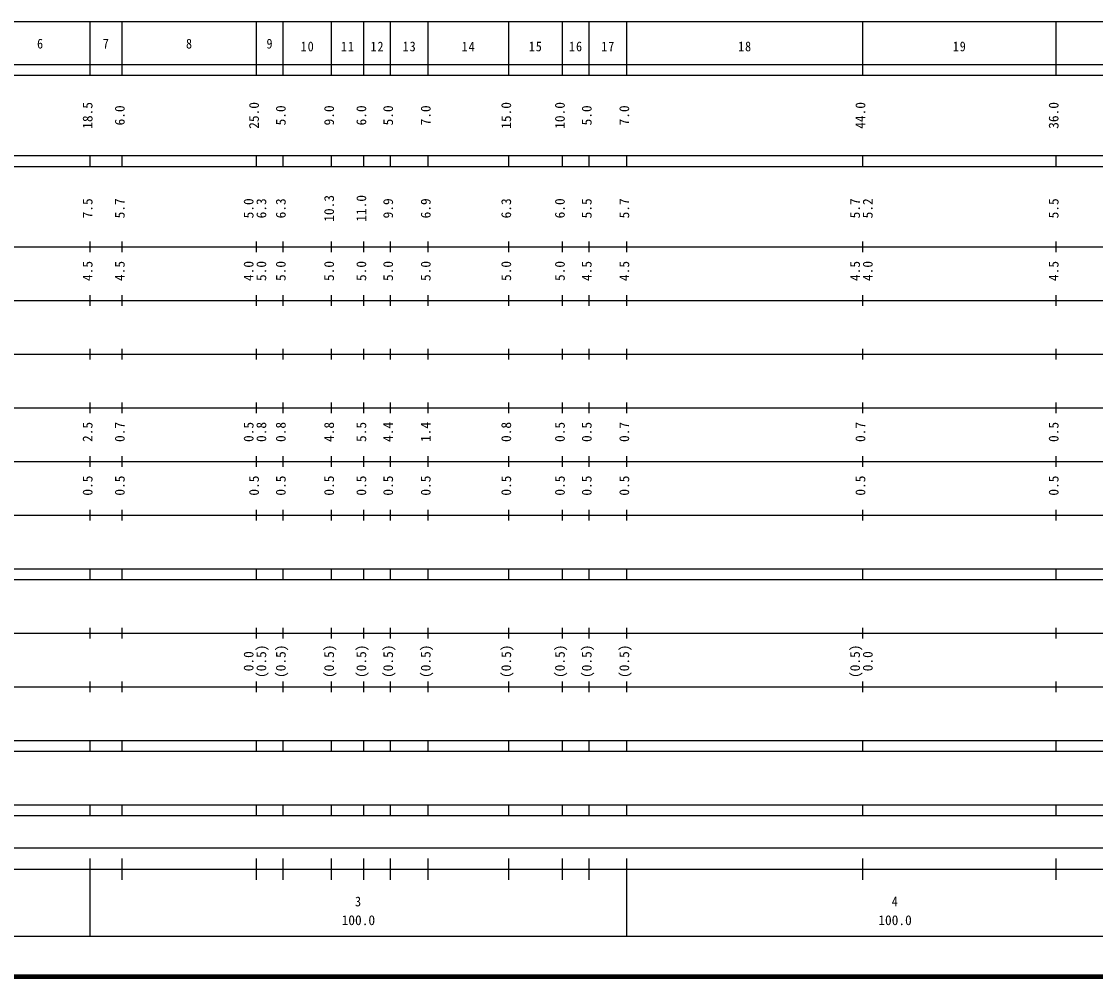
# Model space of a CAD drawing. Units: millimetres on the paper, enlarged 1000 times. Extents: x 40000 to 680000, y 20000 to 380000.
# Drawn here: x 255221 to 455349, y 20000 to 198000 of the extents above; entities that cross this region are included whole.
import ezdxf
from ezdxf.enums import TextEntityAlignment as Align

# ---------------------------------------------------------------- set-up
doc = ezdxf.new("R2010")
doc.units = ezdxf.units.MM
doc.header["$LTSCALE"] = 1000
doc.layers.add('M-TTL', color=2, linetype='Continuous', lineweight=140)
doc.layers.add('M-TTL-BAND', color=7, linetype='Continuous', lineweight=25)
doc.styles.add('ＭＳ ゴシック', font='')
doc.styles.get('ＭＳ ゴシック').set_extended_font_data('MS Gothic')

msp = doc.modelspace()

# ---------------------------------------------------------------- linework, layer by layer
at = {"layer": 'M-TTL'}
msp.add_line((40000, 20000), (680000, 20000), dxfattribs=at)
at = {"layer": 'M-TTL-BAND'}
for p, q in [((68000, 198000), (579000, 198000)), ((268000, 188000), (268000, 198000)), ((274000, 188000), (274000, 198000)), ((299000, 188000), (299000, 198000)), ((304000, 188000), (304000, 198000)), ((313000, 188000), (313000, 198000)), ((319000, 188000), (319000, 198000)), ((324000, 188000), (324000, 198000)), ((331000, 188000), (331000, 198000)), ((346000, 188000), (346000, 198000)), ((356000, 188000), (356000, 198000)), ((361000, 188000), (361000, 198000)), ((368000, 188000), (368000, 198000)), ((412000, 188000), (412000, 198000)), ((448000, 188000), (448000, 198000)), ((40000, 190000), (579000, 190000)), ((40000, 188000), (579000, 188000)), ((40000, 173000), (579000, 173000)), ((268000, 171000), (268000, 173000)), ((274000, 171000), (274000, 173000)), ((299000, 171000), (299000, 173000)), ((304000, 171000), (304000, 173000)), ((313000, 171000), (313000, 173000)), ((319000, 171000), (319000, 173000)), ((324000, 171000), (324000, 173000)), ((331000, 171000), (331000, 173000)), ((346000, 171000), (346000, 173000)), ((356000, 171000), (356000, 173000)), ((361000, 171000), (361000, 173000)), ((368000, 171000), (368000, 173000)), ((412000, 171000), (412000, 173000)), ((448000, 171000), (448000, 173000)), ((40000, 171000), (579000, 171000)), ((268000, 155000), (268000, 157000)), ((274000, 155000), (274000, 157000)), ((299000, 155000), (299000, 157000)), ((304000, 155000), (304000, 157000)), ((313000, 155000), (313000, 157000)), ((319000, 155000), (319000, 157000)), ((324000, 155000), (324000, 157000)), ((331000, 155000), (331000, 157000)), ((346000, 155000), (346000, 157000)), ((356000, 155000), (356000, 157000)), ((361000, 155000), (361000, 157000)), ((368000, 155000), (368000, 157000)), ((412000, 155000), (412000, 157000)), ((448000, 155000), (448000, 157000)), ((40000, 156000), (579000, 156000)), ((268000, 145000), (268000, 147000)), ((274000, 145000), (274000, 147000)), ((299000, 145000), (299000, 147000)), ((304000, 145000), (304000, 147000)), ((313000, 145000), (313000, 147000)), ((319000, 145000), (319000, 147000)), ((324000, 145000), (324000, 147000)), ((331000, 145000), (331000, 147000)), ((346000, 145000), (346000, 147000)), ((356000, 145000), (356000, 147000)), ((361000, 145000), (361000, 147000)), ((368000, 145000), (368000, 147000)), ((412000, 145000), (412000, 147000)), ((448000, 145000), (448000, 147000)), ((46000, 146000), (579000, 146000)), ((268000, 135000), (268000, 137000)), ((274000, 135000), (274000, 137000)), ((299000, 135000), (299000, 137000)), ((304000, 135000), (304000, 137000)), ((313000, 135000), (313000, 137000)), ((319000, 135000), (319000, 137000)), ((324000, 135000), (324000, 137000)), ((331000, 135000), (331000, 137000)), ((346000, 135000), (346000, 137000)), ((356000, 135000), (356000, 137000)), ((361000, 135000), (361000, 137000)), ((368000, 135000), (368000, 137000)), ((412000, 135000), (412000, 137000)), ((448000, 135000), (448000, 137000)), ((52000, 136000), (579000, 136000)), ((268000, 125000), (268000, 127000)), ((274000, 125000), (274000, 127000)), ((299000, 125000), (299000, 127000)), ((304000, 125000), (304000, 127000)), ((313000, 125000), (313000, 127000)), ((319000, 125000), (319000, 127000)), ((324000, 125000), (324000, 127000)), ((331000, 125000), (331000, 127000)), ((346000, 125000), (346000, 127000)), ((356000, 125000), (356000, 127000)), ((361000, 125000), (361000, 127000)), ((368000, 125000), (368000, 127000)), ((412000, 125000), (412000, 127000)), ((448000, 125000), (448000, 127000)), ((46000, 126000), (579000, 126000)), ((268000, 115000), (268000, 117000)), ((274000, 115000), (274000, 117000)), ((299000, 115000), (299000, 117000)), ((304000, 115000), (304000, 117000)), ((313000, 115000), (313000, 117000)), ((319000, 115000), (319000, 117000)), ((324000, 115000), (324000, 117000)), ((331000, 115000), (331000, 117000)), ((346000, 115000), (346000, 117000)), ((356000, 115000), (356000, 117000)), ((361000, 115000), (361000, 117000)), ((368000, 115000), (368000, 117000)), ((412000, 115000), (412000, 117000)), ((448000, 115000), (448000, 117000)), ((52000, 116000), (579000, 116000)), ((268000, 105000), (268000, 107000)), ((274000, 105000), (274000, 107000)), ((299000, 105000), (299000, 107000)), ((304000, 105000), (304000, 107000)), ((313000, 105000), (313000, 107000)), ((319000, 105000), (319000, 107000)), ((324000, 105000), (324000, 107000)), ((331000, 105000), (331000, 107000)), ((346000, 105000), (346000, 107000)), ((356000, 105000), (356000, 107000)), ((361000, 105000), (361000, 107000)), ((368000, 105000), (368000, 107000)), ((412000, 105000), (412000, 107000)), ((448000, 105000), (448000, 107000)), ((46000, 106000), (579000, 106000)), ((40000, 96000), (579000, 96000)), ((268000, 94000), (268000, 96000)), ((274000, 94000), (274000, 96000)), ((299000, 94000), (299000, 96000)), ((304000, 94000), (304000, 96000)), ((313000, 94000), (313000, 96000)), ((319000, 94000), (319000, 96000)), ((324000, 94000), (324000, 96000)), ((331000, 94000), (331000, 96000)), ((346000, 94000), (346000, 96000)), ((356000, 94000), (356000, 96000)), ((361000, 94000), (361000, 96000)), ((368000, 94000), (368000, 96000)), ((412000, 94000), (412000, 96000)), ((448000, 94000), (448000, 96000)), ((40000, 94000), (579000, 94000)), ((268000, 83000), (268000, 85000)), ((274000, 83000), (274000, 85000)), ((299000, 83000), (299000, 85000)), ((304000, 83000), (304000, 85000)), ((313000, 83000), (313000, 85000)), ((319000, 83000), (319000, 85000)), ((324000, 83000), (324000, 85000)), ((331000, 83000), (331000, 85000)), ((346000, 83000), (346000, 85000)), ((356000, 83000), (356000, 85000)), ((361000, 83000), (361000, 85000)), ((368000, 83000), (368000, 85000)), ((412000, 83000), (412000, 85000)), ((448000, 83000), (448000, 85000)), ((49000, 84000), (579000, 84000)), ((268000, 73000), (268000, 75000)), ((274000, 73000), (274000, 75000)), ((299000, 73000), (299000, 75000)), ((304000, 73000), (304000, 75000)), ((313000, 73000), (313000, 75000)), ((319000, 73000), (319000, 75000)), ((324000, 73000), (324000, 75000)), ((331000, 73000), (331000, 75000)), ((346000, 73000), (346000, 75000)), ((356000, 73000), (356000, 75000)), ((361000, 73000), (361000, 75000)), ((368000, 73000), (368000, 75000)), ((412000, 73000), (412000, 75000)), ((448000, 73000), (448000, 75000)), ((40000, 74000), (579000, 74000)), ((40000, 64000), (579000, 64000)), ((268000, 62000), (268000, 64000)), ((274000, 62000), (274000, 64000)), ((299000, 62000), (299000, 64000)), ((304000, 62000), (304000, 64000)), ((313000, 62000), (313000, 64000)), ((319000, 62000), (319000, 64000)), ((324000, 62000), (324000, 64000)), ((331000, 62000), (331000, 64000)), ((346000, 62000), (346000, 64000)), ((356000, 62000), (356000, 64000)), ((361000, 62000), (361000, 64000)), ((368000, 62000), (368000, 64000)), ((412000, 62000), (412000, 64000)), ((448000, 62000), (448000, 64000)), ((40000, 62000), (579000, 62000)), ((40000, 52000), (579000, 52000)), ((268000, 50000), (268000, 52000)), ((274000, 50000), (274000, 52000)), ((299000, 50000), (299000, 52000)), ((304000, 50000), (304000, 52000)), ((313000, 50000), (313000, 52000)), ((319000, 50000), (319000, 52000)), ((324000, 50000), (324000, 52000)), ((331000, 50000), (331000, 52000)), ((346000, 50000), (346000, 52000)), ((356000, 50000), (356000, 52000)), ((361000, 50000), (361000, 52000)), ((368000, 50000), (368000, 52000)), ((412000, 50000), (412000, 52000)), ((448000, 50000), (448000, 52000)), ((40000, 50000), (579000, 50000)), ((71000, 44000), (565000, 44000)), ((268000, 27500), (268000, 42000)), ((274000, 38000), (274000, 42000)), ((299000, 38000), (299000, 42000)), ((304000, 38000), (304000, 42000)), ((313000, 38000), (313000, 42000)), ((319000, 38000), (319000, 42000)), ((324000, 38000), (324000, 42000)), ((331000, 38000), (331000, 42000)), ((346000, 38000), (346000, 42000)), ((356000, 38000), (356000, 42000)), ((361000, 38000), (361000, 42000)), ((368000, 27500), (368000, 42000)), ((412000, 38000), (412000, 42000)), ((448000, 38000), (448000, 42000)), ((40000, 40000), (579000, 40000)), ((68000, 27500), (579000, 27500))]:
    msp.add_line(p, q, dxfattribs=at)

# ---------------------------------------------------------------- texts
at = {"layer": 'M-TTL-BAND', "style": 'ＭＳ ゴシック', "width": 0.9}
for s, p in [('6', (258125, 192405)), ('7', (270375, 192405)), ('8', (285875, 192405)), ('9', (300875, 192405)), ('3', (317375, 32523)), ('4', (417375, 32523))]:
    msp.add_text(s, height=1833, dxfattribs=at).set_placement(p, align=Align.BOTTOM_LEFT)
at = {"layer": 'M-TTL-BAND', "style": 'ＭＳ ゴシック'}
for s, p in [('18.5', (269000, 178000)), ('6.0', (275000, 178625)), ('25.0', (300000, 178000)), ('5.0', (305000, 178625)), ('9.0', (314000, 178625)), ('6.0', (320000, 178625)), ('5.0', (325000, 178625)), ('7.0', (332000, 178625)), ('15.0', (347000, 178000)), ('10.0', (357000, 178000)), ('5.0', (362000, 178625)), ('7.0', (369000, 178625)), ('44.0', (413000, 178000)), ('36.0', (449000, 178000)), ('7.5', (269000, 161299)), ('5.7', (275000, 161299)), ('5.0', (299000, 161299)), ('6.3', (301370, 161299)), ('6.3', (305000, 161299)), ('10.3', (314000, 160674)), ('11.0', (320000, 160674)), ('9.9', (325000, 161299)), ('6.9', (332000, 161299)), ('6.3', (347000, 161299)), ('6.0', (357000, 161299)), ('5.5', (362000, 161299)), ('5.7', (369000, 161299)), ('5.7', (412000, 161299)), ('5.2', (414370, 161299)), ('5.5', (449000, 161299)), ('4.5', (269000, 149625)), ('4.5', (275000, 149625)), ('4.0', (299000, 149625)), ('5.0', (301370, 149625)), ('5.0', (305000, 149625)), ('5.0', (314000, 149625)), ('5.0', (320000, 149625)), ('5.0', (325000, 149625)), ('5.0', (332000, 149625)), ('5.0', (347000, 149625)), ('5.0', (357000, 149625)), ('4.5', (362000, 149625)), ('4.5', (369000, 149625)), ('4.5', (412000, 149625)), ('4.0', (414370, 149625)), ('4.5', (449000, 149625)), ('2.5', (269000, 119625)), ('0.7', (275000, 119625)), ('0.5', (299000, 119625)), ('0.8', (301370, 119625)), ('0.8', (305000, 119625)), ('4.8', (314000, 119625)), ('5.5', (320000, 119625)), ('4.4', (325000, 119625)), ('1.4', (332000, 119625)), ('0.8', (347000, 119625)), ('0.5', (357000, 119625)), ('0.5', (362000, 119625)), ('0.7', (369000, 119625)), ('0.7', (413000, 119625)), ('0.5', (449000, 119625)), ('0.5', (269000, 109625)), ('0.5', (275000, 109625)), ('0.5', (300000, 109625)), ('0.5', (305000, 109625)), ('0.5', (314000, 109625)), ('0.5', (320000, 109625)), ('0.5', (325000, 109625)), ('0.5', (332000, 109625)), ('0.5', (347000, 109625)), ('0.5', (357000, 109625)), ('0.5', (362000, 109625)), ('0.5', (369000, 109625)), ('0.5', (413000, 109625)), ('0.5', (449000, 109625)), ('0.0', (299000, 76889)), ('(0.5)', (301370, 75639)), ('(0.5)', (305000, 75639)), ('(0.5)', (314000, 75639)), ('(0.5)', (320000, 75639)), ('(0.5)', (325000, 75639)), ('(0.5)', (332000, 75639)), ('(0.5)', (347000, 75639)), ('(0.5)', (357000, 75639)), ('(0.5)', (362000, 75639)), ('(0.5)', (369000, 75639)), ('(0.5)', (412000, 75639)), ('0.0', (414370, 76889))]:
    msp.add_text(s, height=1833, rotation=90, dxfattribs=at).set_placement(p, align=Align.BOTTOM_LEFT)
for p in [(314875, 29033), (414875, 29033)]:
    msp.add_text('100.0', height=1833, dxfattribs=at).set_placement(p, align=Align.BOTTOM_LEFT)
at = {"layer": 'M-TTL-BAND', "char_height": 1833, "attachment_point": 7, "style": 'ＭＳ ゴシック'}
for s, insert in [('\\T1.16;\\W0.9;10', (307250, 192405)), ('\\T1.16;\\W0.9;11', (314750, 192405)), ('\\T1.16;\\W0.9;12', (320250, 192405)), ('\\T1.16;\\W0.9;13', (326250, 192405)), ('\\T1.16;\\W0.9;14', (337250, 192405)), ('\\T1.16;\\W0.9;15', (349750, 192405)), ('\\T1.16;\\W0.9;16', (357250, 192405)), ('\\T1.16;\\W0.9;17', (363250, 192405)), ('\\T1.16;\\W0.9;18', (388750, 192405)), ('\\T1.16;\\W0.9;19', (428750, 192405))]:
    msp.add_mtext(s, dxfattribs=dict(at, insert=insert))

doc.saveas('drawing.dxf')
